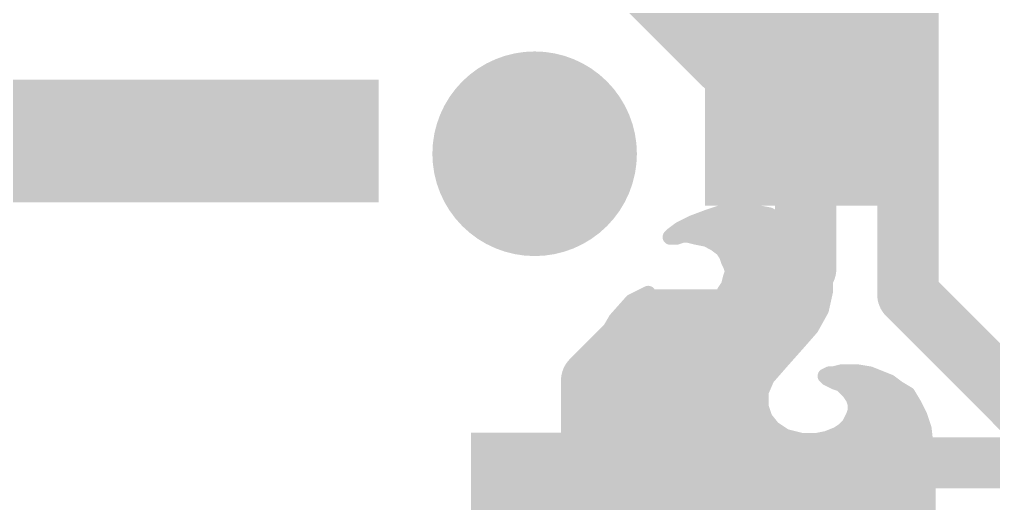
# Model space of a CAD drawing. Extents: x -33 to 74, y -16 to 15.
# Drawn here: x 14.637 to 19.475, y 3.915 to 6.318 of the extents above; entities that cross this region are included whole.
import ezdxf

# ---------------------------------------------------------------- set-up
doc = ezdxf.new("R2010")
doc.units = 0
for name, color, linetype in [('1', 12, 'CONTINUOUS'), ('16', 132, 'CONTINUOUS'), ('18', 110, 'CONTINUOUS'), ('21', 41, 'CONTINUOUS'), ('22', 40, 'CONTINUOUS'), ('51', 53, 'CONTINUOUS')]:
    doc.layers.add(name, color=color, linetype=linetype)

# ---------------------------------------------------------------- blocks, each defined once
blk = doc.blocks.new('RECT')
blk.add_solid([(-0.5, -0.5), (0.5, -0.5), (-0.5, 0.5), (0.5, 0.5)])
blk = doc.blocks.new('ROUNDV')
at = {"const_width": 0.5}
blk.add_lwpolyline([(0, -0.25, 1), (0, 0.25, 1), (0, -0.25)], format="xyb", dxfattribs=at)

msp = doc.modelspace()

# ---------------------------------------------------------------- linework, layer by layer
at = {"layer": '1', "const_width": 0.3048}
for points in [[(18.542, 5.08), (18.542, 5.9445)], [(18.288, 4.826), (18.542, 5.08)], [(17.479, 4.525), (17.78, 4.826)], [(17.78, 4.826), (18.288, 4.826)], [(17.479, 3.667), (17.479, 4.525)]]:
    msp.add_lwpolyline(points, dxfattribs=at)
at = {"layer": '1', "const_width": 0.1524}
for points in [[(18.6182, 5.9445, 1), (18.4658, 5.9445)], [(18.5959, 5.0261, 1), (18.4881, 5.1339)], [(18.4658, 5.08, 1), (18.6182, 5.08)], [(17.78, 4.9022, 1), (17.78, 4.7498)], [(17.8339, 4.7721, 1), (17.7261, 4.8799)], [(18.2341, 4.8799, 1), (18.3419, 4.7721)], [(18.288, 4.7498, 1), (18.288, 4.9022)], [(17.5552, 4.525, 1), (17.4028, 4.525)], [(17.4251, 4.5789, 1), (17.5329, 4.4711)]]:
    msp.add_lwpolyline(points, format="xyb", dxfattribs=at)
at = {"layer": '16', "const_width": 0.3048}
for points in [[(19.05, 7.7216), (19.05, 6.096)], [(18.1356, 6.096), (17.2466, 6.985)], [(19.05, 6.096), (18.1356, 6.096)], [(19.05, 4.953), (19.05, 6.096)], [(19.812, 4.191), (19.05, 4.953)]]:
    msp.add_lwpolyline(points, dxfattribs=at)
at = {"layer": '16', "const_width": 0.1524}
for points in [[(18.1356, 6.1722, 1), (18.1356, 6.0198)], [(19.1262, 6.096, 1), (18.9738, 6.096)], [(19.05, 6.0198, 1), (19.05, 6.1722)], [(18.0817, 6.0421, 1), (18.1895, 6.1499)], [(18.9738, 6.096, 1), (19.1262, 6.096)], [(19.1039, 5.0069, 1), (18.9961, 4.8991)], [(18.9738, 4.953, 1), (19.1262, 4.953)]]:
    msp.add_lwpolyline(points, format="xyb", dxfattribs=at)
at = {"layer": '21', "const_width": 0.254}
msp.add_lwpolyline([(18.904, 4.117), (21.054, 4.117)], dxfattribs=at)
at = {"layer": '21', "const_width": 0.127}
msp.add_lwpolyline([(18.904, 4.1805, 1), (18.904, 4.0535)], format="xyb", dxfattribs=at)
at = {"layer": '22', "const_width": 0.0762}
for points in [[(17.9796, 5.3078), (18.0596, 5.3378)], [(18.0495, 5.334), (18.3849, 5.334)], [(18.0596, 5.3378), (18.1496, 5.3678)], [(18.1496, 5.3678), (18.2496, 5.3678)], [(18.2496, 5.3678), (18.3596, 5.3478)], [(18.3596, 5.3478), (18.4696, 5.2878)], [(17.9196, 5.2778), (17.9796, 5.3078)], [(18.4696, 5.2878), (18.5596, 5.2078)], [(17.8696, 5.2378), (17.8796, 5.2478)], [(17.8996, 5.2378), (17.8696, 5.2378)], [(17.8796, 5.2478), (17.9196, 5.2778)], [(17.8929, 5.2578), (18.5034, 5.2578)], [(17.9296, 5.2478), (17.8996, 5.2378)], [(17.9596, 5.2478), (17.9296, 5.2478)], [(17.9996, 5.2378), (17.9596, 5.2478)], [(18.0496, 5.2278), (17.9996, 5.2378)], [(18.0896, 5.2078), (18.0496, 5.2278)], [(18.1296, 5.1778), (18.0896, 5.2078)], [(18.5596, 5.2078), (18.6096, 5.1378)], [(18.1245, 5.1816), (18.5783, 5.1816)], [(18.1496, 5.1478), (18.1296, 5.1778)], [(18.1596, 5.1178), (18.1496, 5.1478)], [(18.1696, 5.0978), (18.1596, 5.1178)], [(18.1658, 5.1054), (18.6204, 5.1054)], [(18.1796, 5.0678), (18.1696, 5.0978)], [(18.6096, 5.1378), (18.6396, 5.0478)], [(18.1696, 5.0378), (18.1796, 5.0678)], [(18.6396, 5.0478), (18.6396, 4.9678)], [(18.1396, 4.9678), (18.1596, 4.9978)], [(18.1596, 4.9978), (18.1696, 5.0378)], [(18.1675, 5.0292), (18.6396, 5.0292)], [(17.6796, 4.9178), (17.7596, 4.9578)], [(17.75, 4.953), (17.7596, 4.953)], [(17.7596, 4.9578), (17.7596, 4.8778)], [(18.1196, 4.9278), (18.1396, 4.9678)], [(18.1322, 4.953), (18.6363, 4.953)], [(18.6396, 4.9678), (18.6196, 4.8778)], [(17.5996, 4.8278), (17.6796, 4.9178)], [(18.0596, 4.8778), (18.0896, 4.8978)], [(18.0896, 4.8978), (18.1196, 4.9278)], [(17.6432, 4.8768), (17.7599, 4.8768)], [(17.7596, 4.8778), (17.7696, 4.8478)], [(18.0196, 4.8478), (18.0596, 4.8778)], [(18.0583, 4.8768), (18.619, 4.8768)], [(18.6196, 4.8778), (18.5696, 4.7878)], [(17.5296, 4.7078), (17.5996, 4.8278)], [(17.5837, 4.8006), (17.8054, 4.8006)], [(17.7696, 4.8478), (17.7796, 4.8178)], [(17.7796, 4.8178), (17.8096, 4.7978)], [(17.9096, 4.7878), (17.9496, 4.8078)], [(17.9352, 4.8006), (18.5767, 4.8006)], [(17.9496, 4.8078), (17.9896, 4.8278)], [(17.9896, 4.8278), (18.0196, 4.8478)], [(17.8096, 4.7978), (17.8396, 4.7878)], [(17.8396, 4.7878), (17.9096, 4.7878)], [(18.5696, 4.7878), (18.4996, 4.7078)], [(17.4796, 4.5678), (17.5296, 4.7078)], [(17.5393, 4.7244), (18.5141, 4.7244)], [(18.4996, 4.7078), (18.4196, 4.6178)], [(17.5083, 4.6482), (18.4466, 4.6482)], [(18.4196, 4.6178), (18.3496, 4.5378)], [(17.4496, 4.4078), (17.4796, 4.5678)], [(17.4811, 4.572), (18.3795, 4.572)], [(18.6796, 4.5578), (18.7196, 4.5678)], [(18.7196, 4.5678), (18.7996, 4.5678)], [(18.7996, 4.5678), (18.8596, 4.5578)], [(18.3496, 4.5378), (18.3196, 4.4678)], [(18.6396, 4.5478), (18.6596, 4.5578)], [(18.6496, 4.5378), (18.6396, 4.5478)], [(18.6696, 4.5278), (18.6496, 4.5378)], [(18.6596, 4.5578), (18.6796, 4.5578)], [(18.6896, 4.5178), (18.6696, 4.5278)], [(18.7196, 4.5078), (18.6896, 4.5178)], [(18.8596, 4.5578), (18.9096, 4.5378)], [(18.9096, 4.5378), (18.9596, 4.5178)], [(18.9596, 4.5178), (18.9996, 4.4878)], [(17.4661, 4.4958), (18.3316, 4.4958)], [(18.3196, 4.4678), (18.3196, 4.3978)], [(18.7396, 4.4878), (18.7196, 4.5078)], [(18.7316, 4.4958), (18.9889, 4.4958)], [(18.7596, 4.4678), (18.7396, 4.4878)], [(18.7796, 4.4378), (18.7596, 4.4678)], [(18.9996, 4.4878), (19.0496, 4.4578)], [(17.4518, 4.4196), (18.3196, 4.4196)], [(18.7896, 4.4078), (18.7796, 4.4378)], [(18.7857, 4.4196), (19.0725, 4.4196)], [(19.0496, 4.4578), (19.0796, 4.4078)], [(17.4596, 4.2278), (17.4496, 4.4078)], [(18.3196, 4.3978), (18.3396, 4.3378)], [(18.7796, 4.3478), (18.7896, 4.3778)], [(18.7896, 4.3778), (18.7896, 4.4078)], [(19.0796, 4.4078), (19.1096, 4.3478)], [(17.4532, 4.3434), (18.3377, 4.3434)], [(18.3396, 4.3378), (18.3796, 4.2878)], [(18.7596, 4.3078), (18.7796, 4.3478)], [(18.7774, 4.3434), (19.1111, 4.3434)], [(19.1096, 4.3478), (19.1296, 4.2878)], [(18.3796, 4.2878), (18.4396, 4.2478)], [(18.6996, 4.2578), (18.7296, 4.2778)], [(18.7296, 4.2778), (18.7596, 4.3078)], [(19.1296, 4.2878), (19.1396, 4.1978)], [(17.4574, 4.2672), (18.4105, 4.2672)], [(17.5096, 4.0478), (17.4596, 4.2278)], [(18.4396, 4.2478), (18.5196, 4.2278)], [(18.5196, 4.2278), (18.5996, 4.2278)], [(18.5996, 4.2278), (18.6496, 4.2378)], [(18.6496, 4.2378), (18.6996, 4.2578)], [(18.7137, 4.2672), (19.1319, 4.2672)], [(17.4698, 4.191), (19.1404, 4.191)], [(19.1396, 4.1978), (19.1496, 4.1078)], [(17.491, 4.1148), (19.1488, 4.1148)], [(19.1496, 4.1078), (19.1496, 2.8278)], [(17.6096, 3.8678), (17.5096, 4.0478)], [(17.5147, 4.0386), (19.1496, 4.0386)], [(17.557, 3.9624), (19.1496, 3.9624)], [(17.5994, 3.8862), (19.1496, 3.8862)]]:
    msp.add_lwpolyline(points, dxfattribs=at)
at = {"layer": '22', "const_width": 0.0381}
for points in [[(18.0495, 5.3531, 1), (18.0495, 5.315)], [(18.0536, 5.3559, 1), (18.0656, 5.3197)], [(18.0663, 5.32, 1), (18.0529, 5.3556)], [(18.1496, 5.3868, 1), (18.1496, 5.3487)], [(18.1556, 5.3497, 1), (18.1436, 5.3859)], [(18.253, 5.3865, 1), (18.2462, 5.3491)], [(18.2496, 5.3487, 1), (18.2496, 5.3868)], [(18.3687, 5.3645, 1), (18.3505, 5.3311)], [(18.3562, 5.3291, 1), (18.363, 5.3665)], [(18.3849, 5.315, 1), (18.3849, 5.3531)], [(17.9729, 5.3256, 1), (17.9863, 5.29)], [(17.9881, 5.2908, 1), (17.9711, 5.3248)], [(18.4823, 5.302, 1), (18.4569, 5.2736)], [(18.4605, 5.2711, 1), (18.4787, 5.3045)], [(17.8696, 5.2569, 1), (17.8696, 5.2188)], [(17.8682, 5.263, 1), (17.891, 5.2326)], [(17.8931, 5.2343, 1), (17.8661, 5.2613)], [(17.8929, 5.2769, 1), (17.8929, 5.2388)], [(17.8936, 5.2559, 1), (17.9056, 5.2197)], [(17.8996, 5.2188, 1), (17.8996, 5.2569)], [(17.9111, 5.2948, 1), (17.9281, 5.2608)], [(17.931, 5.2626, 1), (17.9082, 5.293)], [(17.9296, 5.2669, 1), (17.9296, 5.2288)], [(17.9356, 5.2297, 1), (17.9236, 5.2659)], [(17.9642, 5.2663, 1), (17.955, 5.2293)], [(17.9596, 5.2288, 1), (17.9596, 5.2669)], [(18.0033, 5.2565, 1), (17.9959, 5.2191)], [(17.995, 5.2193, 1), (18.0042, 5.2563)], [(18.5034, 5.2388, 1), (18.5034, 5.2769)], [(17.8561, 5.2513, 1), (17.8831, 5.2243)], [(18.0581, 5.2448, 1), (18.0411, 5.2108)], [(18.0459, 5.2091, 1), (18.0533, 5.2465)], [(18.101, 5.223, 1), (18.0782, 5.1926)], [(18.0811, 5.1908, 1), (18.0981, 5.2248)], [(18.5751, 5.2189, 1), (18.5441, 5.1967)], [(18.5469, 5.1936, 1), (18.5723, 5.222)], [(18.1245, 5.2007, 1), (18.1245, 5.1626)], [(18.1455, 5.1884, 1), (18.1137, 5.1672)], [(18.1182, 5.1626, 1), (18.141, 5.193)], [(18.1677, 5.1538, 1), (18.1315, 5.1418)], [(18.1337, 5.1372, 1), (18.1655, 5.1584)], [(18.5783, 5.1626, 1), (18.5783, 5.2007)], [(18.1766, 5.1263, 1), (18.1426, 5.1093)], [(18.1415, 5.1118, 1), (18.1777, 5.1238)], [(18.1658, 5.1245, 1), (18.1658, 5.0864)], [(18.1877, 5.1038, 1), (18.1515, 5.0918)], [(18.6277, 5.1438, 1), (18.5915, 5.1318)], [(18.5941, 5.1267, 1), (18.6251, 5.1489)], [(18.6204, 5.0864, 1), (18.6204, 5.1245)], [(18.1526, 5.0893, 1), (18.1866, 5.1063)], [(18.1977, 5.0618, 1), (18.1615, 5.0738)], [(18.1615, 5.0618, 1), (18.1977, 5.0738)], [(18.6587, 5.0478, 1), (18.6206, 5.0478)], [(18.1755, 4.9872, 1), (18.1437, 5.0084)], [(18.1675, 5.0483, 1), (18.1675, 5.0102)], [(18.1515, 5.0438, 1), (18.1877, 5.0318)], [(18.1881, 5.0332, 1), (18.1511, 5.0424)], [(18.6215, 5.0418, 1), (18.6577, 5.0538)], [(18.6396, 5.0102, 1), (18.6396, 5.0483)], [(17.75, 4.9721, 1), (17.75, 4.934)], [(17.7787, 4.9578, 1), (17.7406, 4.9578)], [(17.7681, 4.9408, 1), (17.7511, 4.9748)], [(17.7596, 4.934, 1), (17.7596, 4.9721)], [(18.1322, 4.9721, 1), (18.1322, 4.934)], [(18.1237, 4.9784, 1), (18.1555, 4.9572)], [(18.1566, 4.9593, 1), (18.1226, 4.9763)], [(18.1411, 5.0024, 1), (18.1781, 4.9932)], [(18.6206, 4.9678, 1), (18.6587, 4.9678)], [(18.6582, 4.9637, 1), (18.621, 4.9719)], [(18.6363, 4.934, 1), (18.6363, 4.9721)], [(17.6711, 4.9348, 1), (17.6881, 4.9008)], [(17.6938, 4.9051, 1), (17.6654, 4.9305)], [(18.1002, 4.8819, 1), (18.079, 4.9137)], [(18.1026, 4.9363, 1), (18.1366, 4.9193)], [(18.1331, 4.9143, 1), (18.1061, 4.9413)], [(17.6432, 4.8959, 1), (17.6432, 4.8578)], [(17.7777, 4.8838, 1), (17.7415, 4.8718)], [(17.7406, 4.8778, 1), (17.7787, 4.8778)], [(17.7599, 4.8578, 1), (17.7599, 4.8959)], [(18.0583, 4.8959, 1), (18.0583, 4.8578)], [(18.049, 4.8937, 1), (18.0702, 4.8619)], [(18.071, 4.8626, 1), (18.0482, 4.893)], [(18.0761, 4.9113, 1), (18.1031, 4.8843)], [(18.601, 4.8819, 1), (18.6382, 4.8737)], [(18.6363, 4.8685, 1), (18.6029, 4.8871)], [(18.619, 4.8578, 1), (18.619, 4.8959)], [(17.5837, 4.8197, 1), (17.5837, 4.7816)], [(17.5854, 4.8405, 1), (17.6138, 4.8151)], [(17.6161, 4.8182, 1), (17.5831, 4.8374)], [(17.7877, 4.8538, 1), (17.7515, 4.8418)], [(17.7515, 4.8418, 1), (17.7877, 4.8538)], [(17.7902, 4.8337, 1), (17.769, 4.8019)], [(17.7615, 4.8118, 1), (17.7977, 4.8238)], [(17.8054, 4.7816, 1), (17.8054, 4.8197)], [(17.9352, 4.8197, 1), (17.9352, 4.7816)], [(17.9411, 4.8248, 1), (17.9581, 4.7908)], [(17.9581, 4.7908, 1), (17.9411, 4.8248)], [(17.979, 4.8437, 1), (18.0002, 4.8119)], [(17.9981, 4.8108, 1), (17.9811, 4.8448)], [(18.0082, 4.863, 1), (18.031, 4.8326)], [(18.0302, 4.8319, 1), (18.009, 4.8637)], [(18.5767, 4.7816, 1), (18.5767, 4.8197)], [(17.8156, 4.8159, 1), (17.8036, 4.7797)], [(17.799, 4.7819, 1), (17.8202, 4.8137)], [(17.8396, 4.8068, 1), (17.8396, 4.7687)], [(17.8336, 4.7697, 1), (17.8456, 4.8059)], [(17.9011, 4.8048, 1), (17.9181, 4.7708)], [(17.9096, 4.7687, 1), (17.9096, 4.8068)], [(18.5529, 4.7971, 1), (18.5863, 4.7785)], [(18.5839, 4.7753, 1), (18.5553, 4.8003)], [(17.5475, 4.7014, 1), (17.5117, 4.7142)], [(17.5393, 4.7435, 1), (17.5393, 4.7054)], [(18.5138, 4.6951, 1), (18.4854, 4.7205)], [(18.5141, 4.7054, 1), (18.5141, 4.7435)], [(17.5131, 4.7174, 1), (17.5461, 4.6982)], [(18.4853, 4.7203, 1), (18.5139, 4.6953)], [(17.5083, 4.6673, 1), (17.5083, 4.6292)], [(18.4054, 4.6305, 1), (18.4338, 4.6051)], [(18.4339, 4.6053, 1), (18.4053, 4.6303)], [(18.4466, 4.6292, 1), (18.4466, 4.6673)], [(17.4983, 4.5643, 1), (17.4609, 4.5713)], [(17.4811, 4.5911, 1), (17.4811, 4.553)], [(18.3795, 4.553, 1), (18.3795, 4.5911)], [(18.7196, 4.5869, 1), (18.7196, 4.5488)], [(18.7242, 4.5493, 1), (18.715, 4.5863)], [(18.8027, 4.5866, 1), (18.7965, 4.549)], [(18.7996, 4.5488, 1), (18.7996, 4.5869)], [(17.4617, 4.5742, 1), (17.4975, 4.5614)], [(18.3353, 4.5503, 1), (18.3639, 4.5253)], [(18.3671, 4.5303, 1), (18.3321, 4.5453)], [(18.6531, 4.5613, 1), (18.6261, 4.5343)], [(18.6311, 4.5648, 1), (18.6481, 4.5308)], [(18.6581, 4.5548, 1), (18.6411, 4.5208)], [(18.6361, 4.5243, 1), (18.6631, 4.5513)], [(18.6596, 4.5769, 1), (18.6596, 4.5388)], [(18.6781, 4.5448, 1), (18.6611, 4.5108)], [(18.6681, 4.5408, 1), (18.6511, 4.5748)], [(18.675, 4.5763, 1), (18.6842, 4.5393)], [(18.6611, 4.5108, 1), (18.6781, 4.5448)], [(18.6956, 4.5359, 1), (18.6836, 4.4997)], [(18.6796, 4.5388, 1), (18.6796, 4.5769)], [(18.6811, 4.5008, 1), (18.6981, 4.5348)], [(18.8667, 4.5755, 1), (18.8525, 4.5401)], [(18.8565, 4.539, 1), (18.8627, 4.5766)], [(18.9167, 4.5555, 1), (18.9025, 4.5201)], [(18.9025, 4.5201, 1), (18.9167, 4.5555)], [(18.971, 4.533, 1), (18.9482, 4.5026)], [(18.9525, 4.5001, 1), (18.9667, 4.5355)], [(17.4661, 4.5149, 1), (17.4661, 4.4768)], [(18.3387, 4.4678, 1), (18.3006, 4.4678)], [(18.3316, 4.4768, 1), (18.3316, 4.5149)], [(18.7331, 4.5213, 1), (18.7061, 4.4943)], [(18.7316, 4.5149, 1), (18.7316, 4.4768)], [(18.7136, 4.4897, 1), (18.7256, 4.5259)], [(18.7531, 4.5013, 1), (18.7261, 4.4743)], [(18.7261, 4.4743, 1), (18.7531, 4.5013)], [(18.7755, 4.4784, 1), (18.7437, 4.4572)], [(18.7461, 4.4543, 1), (18.7731, 4.4813)], [(19.0094, 4.5041, 1), (18.9898, 4.4715)], [(18.9882, 4.4726, 1), (19.011, 4.503)], [(18.9889, 4.4768, 1), (18.9889, 4.5149)], [(17.4518, 4.4386, 1), (17.4518, 4.4005)], [(18.3021, 4.4753, 1), (18.3371, 4.4603)], [(18.3196, 4.4005, 1), (18.3196, 4.4386)], [(18.7977, 4.4438, 1), (18.7615, 4.4318)], [(18.7637, 4.4272, 1), (18.7955, 4.4484)], [(18.7857, 4.4386, 1), (18.7857, 4.4005)], [(19.0659, 4.4676, 1), (19.0333, 4.448)], [(19.0398, 4.4415, 1), (19.0594, 4.4741)], [(19.0725, 4.4005, 1), (19.0725, 4.4386)], [(17.4686, 4.4089, 1), (17.4306, 4.4067)], [(17.4309, 4.4113, 1), (17.4683, 4.4043)], [(18.3377, 4.4038, 1), (18.3015, 4.3918)], [(18.3006, 4.3978, 1), (18.3387, 4.3978)], [(18.8087, 4.4078, 1), (18.7706, 4.4078)], [(18.7715, 4.4018, 1), (18.8077, 4.4138)], [(18.8077, 4.3718, 1), (18.7715, 4.3838)], [(19.0966, 4.4163, 1), (19.0626, 4.3993)], [(19.0633, 4.398, 1), (19.0959, 4.4176)], [(17.4532, 4.3624, 1), (17.4532, 4.3243)], [(18.3545, 4.3497, 1), (18.3247, 4.3259)], [(18.3215, 4.3318, 1), (18.3577, 4.3438)], [(18.3377, 4.3243, 1), (18.3377, 4.3624)], [(18.7774, 4.3624, 1), (18.7774, 4.3243)], [(18.7615, 4.3538, 1), (18.7977, 4.3418)], [(18.7966, 4.3393, 1), (18.7626, 4.3563)], [(18.7706, 4.3778, 1), (18.8087, 4.3778)], [(19.1277, 4.3538, 1), (19.0915, 4.3418)], [(19.0926, 4.3393, 1), (19.1266, 4.3563)], [(19.1111, 4.3243, 1), (19.1111, 4.3624)], [(18.3902, 4.3037, 1), (18.369, 4.2719)], [(18.3647, 4.2759, 1), (18.3945, 4.2997)], [(18.7161, 4.2913, 1), (18.7431, 4.2643)], [(18.7402, 4.2619, 1), (18.719, 4.2937)], [(18.7426, 4.3163, 1), (18.7766, 4.2993)], [(18.7731, 4.2943, 1), (18.7461, 4.3213)], [(19.1485, 4.2899, 1), (19.1107, 4.2857)], [(19.1115, 4.2818, 1), (19.1477, 4.2938)], [(17.4574, 4.2862, 1), (17.4574, 4.2481)], [(17.478, 4.2329, 1), (17.4412, 4.2227)], [(18.4105, 4.2481, 1), (18.4105, 4.2862)], [(18.4442, 4.2663, 1), (18.435, 4.2293)], [(18.429, 4.2319, 1), (18.4502, 4.2637)], [(18.5196, 4.2469, 1), (18.5196, 4.2088)], [(18.515, 4.2093, 1), (18.5242, 4.2463)], [(18.5959, 4.2465, 1), (18.6033, 4.2091)], [(18.5996, 4.2088, 1), (18.5996, 4.2469)], [(18.6425, 4.2555, 1), (18.6567, 4.2201)], [(18.6533, 4.2191, 1), (18.6459, 4.2565)], [(18.689, 4.2737, 1), (18.7102, 4.2419)], [(18.7067, 4.2401, 1), (18.6925, 4.2755)], [(18.7137, 4.2862, 1), (18.7137, 4.2481)], [(19.1319, 4.2481, 1), (19.1319, 4.2862)], [(17.4406, 4.2267, 1), (17.4786, 4.2289)], [(17.4698, 4.21, 1), (17.4698, 4.1719)], [(19.1585, 4.1999, 1), (19.1207, 4.1957)], [(19.1207, 4.1957, 1), (19.1585, 4.1999)], [(19.1404, 4.1719, 1), (19.1404, 4.21)], [(17.491, 4.1338, 1), (17.491, 4.0957)], [(19.1686, 4.1078, 1), (19.1305, 4.1078)], [(19.1307, 4.1057, 1), (19.1685, 4.1099)], [(19.1488, 4.0957, 1), (19.1488, 4.1338)], [(17.5263, 4.0571, 1), (17.4929, 4.0385)], [(17.4912, 4.0427, 1), (17.528, 4.0529)], [(17.5147, 4.0577, 1), (17.5147, 4.0196)], [(19.1496, 4.0196, 1), (19.1496, 4.0577)], [(17.557, 3.9815, 1), (17.557, 3.9434)], [(19.1496, 3.9434, 1), (19.1496, 3.9815)], [(17.5994, 3.9053, 1), (17.5994, 3.8672)], [(19.1496, 3.8672, 1), (19.1496, 3.9053)]]:
    msp.add_lwpolyline(points, format="xyb", dxfattribs=at)
at = {"layer": '51', "const_width": 0.254}
for points in [[(21.054, 4.117), (17.654, 4.117)], [(17.654, 4.117), (17.654, 1.217)]]:
    msp.add_lwpolyline(points, dxfattribs=at)
at = {"layer": '51', "const_width": 0.127}
for points in [[(17.654, 4.1805, 1), (17.654, 4.0535)], [(17.7175, 4.117, 1), (17.5905, 4.117)]]:
    msp.add_lwpolyline(points, format="xyb", dxfattribs=at)

# ---------------------------------------------------------------- block references
at = {"layer": '1', "xscale": 1.1, "rotation": 90}
msp.add_blockref('RECT', (18.542, 5.9445), dxfattribs=at)
at = {"layer": '1', "rotation": 270}
for p, xscale, yscale in [((15.3162, 5.715), 0.6096, 2.2098), ((17.479, 3.667), 1.2, 1.2)]:
    msp.add_blockref('RECT', p, dxfattribs=dict(at, xscale=xscale, yscale=yscale))
at = {"layer": '18', "xscale": 1.016, "yscale": 1.016}
msp.add_blockref('ROUNDV', (17.1958, 5.6515), dxfattribs=at)
msp.add_blockref('ROUNDV', (17.1958, 5.6515), dxfattribs=at)
at = {"layer": '51'}
for p, xscale, yscale, rotation in [((18.5369, 6.2064), 0.5001, 0.95, 90), ((15.0622, 5.715), 0.3556, 1.016, 270)]:
    msp.add_blockref('RECT', p, dxfattribs=dict(at, xscale=xscale, yscale=yscale, rotation=rotation))

doc.saveas('drawing.dxf')
